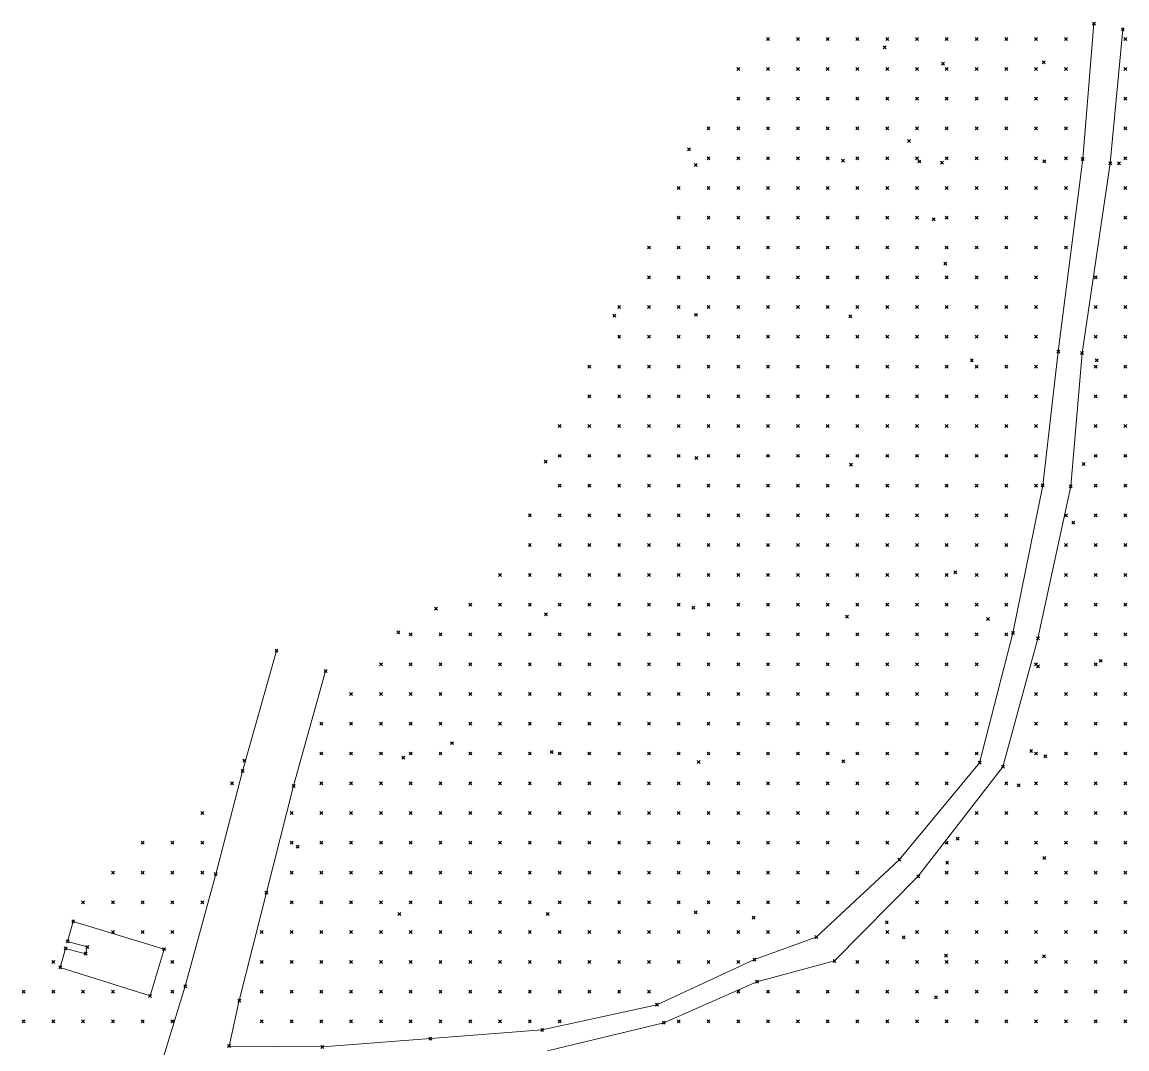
# Model space of a CAD drawing. Header units: metres. Extents: x 441556 to 446409, y 432338 to 461058.
# Drawn here: x 445969.8 to 446081.1, y 432660.7 to 432764.2 of the extents above; entities that cross this region are included whole.
import ezdxf

# ---------------------------------------------------------------- set-up
doc = ezdxf.new("R2010")
doc.units = ezdxf.units.M
doc.header["$MEASUREMENT"] = 0
doc.header["$PDMODE"] = 35
doc.header["$PDSIZE"] = 0.15
for name, color, linetype, lineweight in [('DTM-BRE-RevN_GRP_ CAROSABIL', 2, 'Continuous', 0), ('DTM-BRE-RevN_GRP_DRUM PAMANT', 2, 'Continuous', 0), ('DTM-BRE-RevN_GRP_Platforma betonata', 2, 'Continuous', 0), ('DTM-NOK-RevN_LIDAR_co_lidar', 91, 'Continuous', 0), ('DTM-NOK-RevN_RTK', 32, 'Continuous', 0)]:
    doc.layers.add(name, color=color, linetype=linetype, lineweight=lineweight)

msp = doc.modelspace()

# ---------------------------------------------------------------- linework, layer by layer
at = {"layer": 'DTM-BRE-RevN_GRP_ CAROSABIL'}
for p, q in [((445992.022, 432688.747, 318.449), (445995.445, 432700.873, 318.448)), ((445997.172, 432687.246, 318.4), (446000.386, 432698.816, 318.385)), ((445989.318, 432678.364, 318.424), (445992.022, 432688.747, 318.449)), ((445994.421, 432676.493, 318.346), (445997.172, 432687.246, 318.4)), ((445986.247, 432667.052, 318.338), (445989.318, 432678.364, 318.424)), ((445991.695, 432665.613, 318.322), (445994.421, 432676.493, 318.346)), ((445982.941, 432656.246, 318.231), (445986.247, 432667.052, 318.338)), ((445990.664, 432661.033, 318.303), (445991.695, 432665.613, 318.322))]:
    msp.add_line(p, q, dxfattribs=at)
at = {"layer": 'DTM-BRE-RevN_GRP_DRUM PAMANT'}
for p, q in [((446076.647, 432750.42, 318.805), (446077.782, 432764.066, 318.892)), ((446079.415, 432749.989, 318.893), (446080.688, 432763.482, 318.874)), ((446074.189, 432731.018, 318.731), (446076.647, 432750.42, 318.805)), ((446076.581, 432730.861, 318.753), (446079.415, 432749.989, 318.893)), ((446072.615, 432717.53, 318.763), (446074.189, 432731.018, 318.731)), ((446075.445, 432717.436, 318.836), (446076.581, 432730.861, 318.753)), ((446069.615, 432702.639, 318.649), (446072.615, 432717.53, 318.763)), ((446072.13, 432702.106, 318.732), (446075.445, 432717.436, 318.836)), ((446066.268, 432689.584, 318.622), (446069.615, 432702.639, 318.649)), ((446068.609, 432689.173, 318.666), (446072.13, 432702.106, 318.732)), ((446058.168, 432679.807, 318.745), (446066.268, 432689.584, 318.622)), ((446060.077, 432678.143, 318.791), (446068.609, 432689.173, 318.666)), ((446049.812, 432672.006, 318.877), (446058.168, 432679.807, 318.745)), ((446051.646, 432669.608, 318.944), (446060.077, 432678.143, 318.791)), ((446043.59, 432669.74, 318.876), (446049.812, 432672.006, 318.877)), ((446033.756, 432665.198, 318.797), (446043.59, 432669.74, 318.876)), ((446043.835, 432667.516, 318.907), (446051.646, 432669.608, 318.944)), ((446034.453, 432663.384, 318.832), (446043.835, 432667.516, 318.907)), ((446022.203, 432662.658, 318.651), (446033.756, 432665.198, 318.797)), ((446022.755, 432660.546, 318.659), (446034.453, 432663.384, 318.832)), ((446000.076, 432660.938, 318.417), (446010.943, 432661.775, 318.568)), ((446010.943, 432661.775, 318.568), (446022.203, 432662.658, 318.651)), ((445990.664, 432661.033, 318.303), (446000.076, 432660.938, 318.417))]:
    msp.add_line(p, q, dxfattribs=at)
at = {"layer": 'DTM-BRE-RevN_GRP_Platforma betonata'}
for p, q in [((445974.964, 432673.589, 318.003), (445974.397, 432671.579, 317.874)), ((445984.116, 432670.793, 318.117), (445974.964, 432673.589, 318.003)), ((445974.197, 432670.873, 317.857), (445973.657, 432668.958, 317.82)), ((445976.212, 432670.332, 317.925), (445974.197, 432670.873, 317.857)), ((445974.397, 432671.579, 317.874), (445976.384, 432671.015, 317.921)), ((445976.384, 432671.015, 317.921), (445976.212, 432670.332, 317.925)), ((445982.712, 432666.089, 317.946), (445984.116, 432670.793, 318.117)), ((445973.657, 432668.958, 317.82), (445982.712, 432666.089, 317.946))]:
    msp.add_line(p, q, dxfattribs=at)
at = {"layer": 'DTM-NOK-RevN_LIDAR_co_lidar'}
for p in [(446044.956, 432762.497, 318.673), (446047.955, 432762.497, 318.722), (446050.955, 432762.497, 318.776), (446053.954, 432762.497, 318.842), (446056.953, 432762.497, 318.808), (446059.953, 432762.497, 318.776), (446062.952, 432762.497, 318.742), (446065.952, 432762.497, 318.786), (446068.951, 432762.497, 318.866), (446071.95, 432762.497, 318.945), (446074.95, 432762.497, 319.049), (446080.948, 432762.497, 318.909), (446041.956, 432759.498, 318.688), (446044.956, 432759.498, 318.651), (446047.955, 432759.498, 318.675), (446050.955, 432759.498, 318.74), (446053.954, 432759.498, 318.791), (446056.953, 432759.498, 318.766), (446059.953, 432759.498, 318.767), (446062.952, 432759.498, 318.762), (446065.952, 432759.498, 318.782), (446068.951, 432759.498, 318.829), (446071.95, 432759.498, 318.874), (446074.95, 432759.498, 318.89), (446080.948, 432759.498, 318.835), (446041.956, 432756.498, 318.698), (446044.956, 432756.498, 318.729), (446047.955, 432756.498, 318.749), (446050.955, 432756.498, 318.746), (446053.954, 432756.498, 318.766), (446056.953, 432756.498, 318.707), (446059.953, 432756.498, 318.722), (446062.952, 432756.498, 318.736), (446065.952, 432756.498, 318.746), (446068.951, 432756.498, 318.763), (446071.95, 432756.498, 318.839), (446074.95, 432756.498, 318.812), (446080.948, 432756.498, 318.753), (446038.957, 432753.499, 318.802), (446041.956, 432753.499, 318.75), (446044.956, 432753.499, 318.791), (446047.955, 432753.499, 318.792), (446050.955, 432753.499, 318.782), (446053.954, 432753.499, 318.765), (446056.953, 432753.499, 318.782), (446059.953, 432753.499, 318.802), (446062.952, 432753.499, 318.785), (446065.952, 432753.499, 318.756), (446068.951, 432753.499, 318.691), (446071.95, 432753.499, 318.739), (446074.95, 432753.499, 318.744), (446080.948, 432753.499, 318.66), (446038.957, 432750.499, 318.871), (446041.956, 432750.499, 318.835), (446044.956, 432750.499, 318.827), (446047.955, 432750.499, 318.825), (446050.955, 432750.499, 318.856), (446053.954, 432750.499, 318.875), (446056.953, 432750.499, 318.887), (446059.953, 432750.499, 318.841), (446062.952, 432750.499, 318.844), (446065.952, 432750.499, 318.81), (446068.951, 432750.499, 318.698), (446071.95, 432750.499, 318.702), (446074.95, 432750.499, 318.588), (446080.948, 432750.499, 318.594), (446035.958, 432747.5, 318.847), (446038.957, 432747.5, 318.952), (446041.956, 432747.5, 318.966), (446044.956, 432747.5, 318.911), (446047.955, 432747.5, 318.894), (446050.955, 432747.5, 318.919), (446053.954, 432747.5, 318.89), (446056.953, 432747.5, 318.858), (446059.953, 432747.5, 318.852), (446062.952, 432747.5, 318.867), (446065.952, 432747.5, 318.814), (446068.951, 432747.5, 318.744), (446071.95, 432747.5, 318.66), (446074.95, 432747.5, 318.504), (446080.948, 432747.5, 318.569), (446035.958, 432744.501, 318.828), (446038.957, 432744.501, 318.897), (446041.956, 432744.501, 318.922), (446044.956, 432744.501, 318.909), (446047.955, 432744.501, 318.882), (446050.955, 432744.501, 318.892), (446053.954, 432744.501, 318.973), (446056.953, 432744.501, 318.911), (446059.953, 432744.501, 318.894), (446062.952, 432744.501, 318.844), (446065.952, 432744.501, 318.808), (446068.951, 432744.501, 318.756), (446071.95, 432744.501, 318.643), (446074.95, 432744.501, 318.499), (446080.948, 432744.501, 318.541), (446032.958, 432741.501, 318.805), (446035.958, 432741.501, 318.822), (446038.957, 432741.501, 318.857), (446041.956, 432741.501, 318.864), (446044.956, 432741.501, 318.878), (446047.955, 432741.501, 318.881), (446050.955, 432741.501, 318.904), (446053.954, 432741.501, 318.936), (446056.953, 432741.501, 318.961), (446059.953, 432741.501, 318.843), (446062.952, 432741.501, 318.792), (446065.952, 432741.501, 318.79), (446068.951, 432741.501, 318.659), (446071.95, 432741.501, 318.546), (446074.95, 432741.501, 318.346), (446080.948, 432741.501, 318.529), (446032.958, 432738.502, 318.823), (446035.958, 432738.502, 318.85), (446038.957, 432738.502, 318.821), (446041.956, 432738.502, 318.79), (446044.956, 432738.502, 318.82), (446047.955, 432738.502, 318.824), (446050.955, 432738.502, 318.864), (446053.954, 432738.502, 318.916), (446056.953, 432738.502, 319.008), (446059.953, 432738.502, 318.833), (446062.952, 432738.502, 318.795), (446065.952, 432738.502, 318.774), (446068.951, 432738.502, 318.61), (446071.95, 432738.502, 318.431), (446077.949, 432738.502, 318.378), (446080.948, 432738.502, 318.458), (446029.959, 432735.503, 318.704), (446032.958, 432735.503, 318.723), (446035.958, 432735.503, 318.728), (446038.957, 432735.503, 318.735), (446041.956, 432735.503, 318.725), (446044.956, 432735.503, 318.748), (446047.955, 432735.503, 318.731), (446050.955, 432735.503, 318.779), (446053.954, 432735.503, 318.852), (446056.953, 432735.503, 318.915), (446059.953, 432735.503, 318.853), (446062.952, 432735.503, 318.814), (446065.952, 432735.503, 318.823), (446068.951, 432735.503, 318.632), (446071.95, 432735.503, 318.531), (446077.949, 432735.503, 318.3), (446080.948, 432735.503, 318.523), (446029.959, 432732.503, 318.753), (446032.958, 432732.503, 318.731), (446035.958, 432732.503, 318.725), (446038.957, 432732.503, 318.721), (446041.956, 432732.503, 318.716), (446044.956, 432732.503, 318.721), (446047.955, 432732.503, 318.716), (446050.955, 432732.503, 318.721), (446053.954, 432732.503, 318.785), (446056.953, 432732.503, 318.84), (446059.953, 432732.503, 318.765), (446062.952, 432732.503, 318.762), (446065.952, 432732.503, 318.731), (446068.951, 432732.503, 318.555), (446071.95, 432732.503, 318.423), (446077.949, 432732.503, 318.336), (446080.948, 432732.503, 318.595), (446026.96, 432729.504, 318.709), (446029.959, 432729.504, 318.706), (446032.958, 432729.504, 318.739), (446035.958, 432729.504, 318.732), (446038.957, 432729.504, 318.742), (446041.956, 432729.504, 318.714), (446044.956, 432729.504, 318.722), (446047.955, 432729.504, 318.69), (446050.955, 432729.504, 318.731), (446053.954, 432729.504, 318.768), (446056.953, 432729.504, 318.725), (446059.953, 432729.504, 318.679), (446062.952, 432729.504, 318.633), (446065.952, 432729.504, 318.599), (446068.951, 432729.504, 318.485), (446071.95, 432729.504, 318.363), (446077.949, 432729.504, 318.408), (446080.948, 432729.504, 318.671), (446026.96, 432726.504, 318.686), (446029.959, 432726.504, 318.659), (446032.958, 432726.504, 318.665), (446035.958, 432726.504, 318.686), (446038.957, 432726.504, 318.725), (446041.956, 432726.504, 318.715), (446044.956, 432726.504, 318.716), (446047.955, 432726.504, 318.744), (446050.955, 432726.504, 318.769), (446053.954, 432726.504, 318.795), (446056.953, 432726.504, 318.729), (446059.953, 432726.504, 318.713), (446062.952, 432726.504, 318.66), (446065.952, 432726.504, 318.603), (446068.951, 432726.504, 318.503), (446071.95, 432726.504, 318.363), (446077.949, 432726.504, 318.483), (446080.948, 432726.504, 318.69), (446023.96, 432723.505, 318.653), (446026.96, 432723.505, 318.668), (446029.959, 432723.505, 318.64), (446032.958, 432723.505, 318.625), (446035.958, 432723.505, 318.662), (446038.957, 432723.505, 318.709), (446041.956, 432723.505, 318.756), (446044.956, 432723.505, 318.768), (446047.955, 432723.505, 318.749), (446050.955, 432723.505, 318.754), (446053.954, 432723.505, 318.799), (446056.953, 432723.505, 318.779), (446059.953, 432723.505, 318.727), (446062.952, 432723.505, 318.687), (446065.952, 432723.505, 318.579), (446068.951, 432723.505, 318.524), (446071.95, 432723.505, 318.429), (446077.949, 432723.505, 318.563), (446080.948, 432723.505, 318.673), (446023.96, 432720.506, 318.559), (446026.96, 432720.506, 318.604), (446029.959, 432720.506, 318.564), (446032.958, 432720.506, 318.576), (446035.958, 432720.506, 318.663), (446038.957, 432720.506, 318.717), (446041.956, 432720.506, 318.777), (446044.956, 432720.506, 318.8), (446047.955, 432720.506, 318.796), (446050.955, 432720.506, 318.787), (446053.954, 432720.506, 318.828), (446056.953, 432720.506, 318.744), (446059.953, 432720.506, 318.692), (446062.952, 432720.506, 318.698), (446065.952, 432720.506, 318.578), (446068.951, 432720.506, 318.512), (446071.95, 432720.506, 318.426), (446077.949, 432720.506, 318.626), (446080.948, 432720.506, 318.801), (446023.96, 432717.506, 318.456), (446026.96, 432717.506, 318.531), (446029.959, 432717.506, 318.582), (446032.958, 432717.506, 318.593), (446035.958, 432717.506, 318.684), (446038.957, 432717.506, 318.719), (446041.956, 432717.506, 318.764), (446044.956, 432717.506, 318.784), (446047.955, 432717.506, 318.828), (446050.955, 432717.506, 318.843), (446053.954, 432717.506, 318.853), (446056.953, 432717.506, 318.836), (446059.953, 432717.506, 318.758), (446062.952, 432717.506, 318.707), (446065.952, 432717.506, 318.632), (446068.951, 432717.506, 318.63), (446071.95, 432717.506, 318.562), (446077.949, 432717.506, 318.777), (446080.948, 432717.506, 318.922), (446020.961, 432714.507, 318.485), (446023.96, 432714.507, 318.501), (446026.96, 432714.507, 318.471), (446029.959, 432714.507, 318.583), (446032.958, 432714.507, 318.639), (446035.958, 432714.507, 318.704), (446038.957, 432714.507, 318.762), (446041.956, 432714.507, 318.773), (446044.956, 432714.507, 318.791), (446047.955, 432714.507, 318.814), (446050.955, 432714.507, 318.818), (446053.954, 432714.507, 318.807), (446056.953, 432714.507, 318.87), (446059.953, 432714.507, 318.87), (446062.952, 432714.507, 318.783), (446065.952, 432714.507, 318.76), (446068.951, 432714.507, 318.702), (446074.95, 432714.507, 318.597), (446077.949, 432714.507, 318.807), (446080.948, 432714.507, 318.812), (446020.961, 432711.507, 318.492), (446023.96, 432711.507, 318.462), (446026.96, 432711.507, 318.472), (446029.959, 432711.507, 318.563), (446032.958, 432711.507, 318.669), (446035.958, 432711.507, 318.747), (446038.957, 432711.507, 318.8), (446041.956, 432711.507, 318.811), (446044.956, 432711.507, 318.822), (446047.955, 432711.507, 318.845), (446050.955, 432711.507, 318.781), (446053.954, 432711.507, 318.779), (446056.953, 432711.507, 318.835), (446059.953, 432711.507, 318.9), (446062.952, 432711.507, 318.837), (446065.952, 432711.507, 318.799), (446068.951, 432711.507, 318.772), (446074.95, 432711.507, 318.761), (446077.949, 432711.507, 318.803), (446080.948, 432711.507, 318.629), (446017.961, 432708.508, 318.466), (446020.961, 432708.508, 318.469), (446023.96, 432708.508, 318.504), (446026.96, 432708.508, 318.575), (446029.959, 432708.508, 318.6), (446032.958, 432708.508, 318.683), (446035.958, 432708.508, 318.784), (446038.957, 432708.508, 318.84), (446041.956, 432708.508, 318.813), (446044.956, 432708.508, 318.803), (446047.955, 432708.508, 318.818), (446050.955, 432708.508, 318.794), (446053.954, 432708.508, 318.771), (446056.953, 432708.508, 318.862), (446059.953, 432708.508, 318.908), (446062.952, 432708.508, 318.883), (446065.952, 432708.508, 318.819), (446068.951, 432708.508, 318.73), (446074.95, 432708.508, 318.894), (446077.949, 432708.508, 318.897), (446080.948, 432708.508, 318.636), (446014.962, 432705.509, 318.424), (446017.961, 432705.509, 318.414), (446020.961, 432705.509, 318.443), (446023.96, 432705.509, 318.517), (446026.96, 432705.509, 318.591), (446029.959, 432705.509, 318.65), (446032.958, 432705.509, 318.677), (446035.958, 432705.509, 318.719), (446038.957, 432705.509, 318.753), (446041.956, 432705.509, 318.777), (446044.956, 432705.509, 318.803), (446047.955, 432705.509, 318.815), (446050.955, 432705.509, 318.788), (446053.954, 432705.509, 318.788), (446056.953, 432705.509, 318.835), (446059.953, 432705.509, 318.885), (446062.952, 432705.509, 318.879), (446065.952, 432705.509, 318.744), (446068.951, 432705.509, 318.722), (446074.95, 432705.509, 319.032), (446077.949, 432705.509, 319.182), (446080.948, 432705.509, 318.794), (446008.963, 432702.509, 318.558), (446011.963, 432702.509, 318.4), (446014.962, 432702.509, 318.35), (446017.961, 432702.509, 318.374), (446020.961, 432702.509, 318.414), (446023.96, 432702.509, 318.458), (446026.96, 432702.509, 318.563), (446029.959, 432702.509, 318.603), (446032.958, 432702.509, 318.613), (446035.958, 432702.509, 318.67), (446038.957, 432702.509, 318.69), (446041.956, 432702.509, 318.751), (446044.956, 432702.509, 318.808), (446047.955, 432702.509, 318.812), (446050.955, 432702.509, 318.771), (446053.954, 432702.509, 318.744), (446056.953, 432702.509, 318.792), (446059.953, 432702.509, 318.842), (446062.952, 432702.509, 318.872), (446065.952, 432702.509, 318.803), (446068.951, 432702.509, 318.779), (446074.95, 432702.509, 318.948), (446077.949, 432702.509, 319.25), (446080.948, 432702.509, 318.741), (446005.964, 432699.51, 318.586), (446008.963, 432699.51, 318.466), (446011.963, 432699.51, 318.369), (446014.962, 432699.51, 318.295), (446017.961, 432699.51, 318.325), (446020.961, 432699.51, 318.399), (446023.96, 432699.51, 318.498), (446026.96, 432699.51, 318.523), (446029.959, 432699.51, 318.55), (446032.958, 432699.51, 318.553), (446035.958, 432699.51, 318.607), (446038.957, 432699.51, 318.603), (446041.956, 432699.51, 318.67), (446044.956, 432699.51, 318.725), (446047.955, 432699.51, 318.752), (446050.955, 432699.51, 318.715), (446053.954, 432699.51, 318.728), (446056.953, 432699.51, 318.79), (446059.953, 432699.51, 318.806), (446062.952, 432699.51, 318.844), (446065.952, 432699.51, 318.766), (446071.95, 432699.51, 318.683), (446074.95, 432699.51, 319.077), (446077.949, 432699.51, 319.041), (446080.948, 432699.51, 318.528), (446002.964, 432696.511, 318.523), (446005.964, 432696.511, 318.522), (446008.963, 432696.511, 318.435), (446011.963, 432696.511, 318.389), (446014.962, 432696.511, 318.328), (446017.961, 432696.511, 318.358), (446020.961, 432696.511, 318.393), (446023.96, 432696.511, 318.46), (446026.96, 432696.511, 318.512), (446029.959, 432696.511, 318.509), (446032.958, 432696.511, 318.514), (446035.958, 432696.511, 318.543), (446038.957, 432696.511, 318.554), (446041.956, 432696.511, 318.582), (446044.956, 432696.511, 318.621), (446047.955, 432696.511, 318.594), (446050.955, 432696.511, 318.669), (446053.954, 432696.511, 318.683), (446056.953, 432696.511, 318.734), (446059.953, 432696.511, 318.78), (446062.952, 432696.511, 318.816), (446065.952, 432696.511, 318.717), (446071.95, 432696.511, 318.533), (446074.95, 432696.511, 318.558), (446077.949, 432696.511, 318.441), (446080.948, 432696.511, 318.407), (445999.965, 432693.511, 318.47), (446002.964, 432693.511, 318.589), (446005.964, 432693.511, 318.51), (446008.963, 432693.511, 318.393), (446011.963, 432693.511, 318.361), (446014.962, 432693.511, 318.354), (446017.961, 432693.511, 318.385), (446020.961, 432693.511, 318.45), (446023.96, 432693.511, 318.483), (446026.96, 432693.511, 318.499), (446029.959, 432693.511, 318.449), (446032.958, 432693.511, 318.469), (446035.958, 432693.511, 318.536), (446038.957, 432693.511, 318.645), (446041.956, 432693.511, 318.627), (446044.956, 432693.511, 318.55), (446047.955, 432693.511, 318.549), (446050.955, 432693.511, 318.557), (446053.954, 432693.511, 318.62), (446056.953, 432693.511, 318.667), (446059.953, 432693.511, 318.806), (446062.952, 432693.511, 318.859), (446065.952, 432693.511, 318.742), (446071.95, 432693.511, 318.471), (446074.95, 432693.511, 318.388), (446077.949, 432693.511, 318.377), (446080.948, 432693.511, 318.427), (445999.965, 432690.512, 318.442), (446002.964, 432690.512, 318.535), (446005.964, 432690.512, 318.404), (446008.963, 432690.512, 318.346), (446011.963, 432690.512, 318.335), (446014.962, 432690.512, 318.398), (446017.961, 432690.512, 318.449), (446020.961, 432690.512, 318.458), (446023.96, 432690.512, 318.489), (446026.96, 432690.512, 318.49), (446029.959, 432690.512, 318.519), (446032.958, 432690.512, 318.511), (446035.958, 432690.512, 318.528), (446038.957, 432690.512, 318.638), (446041.956, 432690.512, 318.626), (446044.956, 432690.512, 318.58), (446047.955, 432690.512, 318.585), (446050.955, 432690.512, 318.583), (446053.954, 432690.512, 318.595), (446056.953, 432690.512, 318.671), (446059.953, 432690.512, 318.753), (446062.952, 432690.512, 318.769), (446065.952, 432690.512, 318.78), (446071.95, 432690.512, 318.488), (446074.95, 432690.512, 318.436), (446077.949, 432690.512, 318.458), (446080.948, 432690.512, 318.51), (445990.967, 432687.512, 318.531), (445999.965, 432687.512, 318.484), (446002.964, 432687.512, 318.559), (446005.964, 432687.512, 318.402), (446008.963, 432687.512, 318.346), (446011.963, 432687.512, 318.304), (446014.962, 432687.512, 318.351), (446017.961, 432687.512, 318.426), (446020.961, 432687.512, 318.447), (446023.96, 432687.512, 318.46), (446026.96, 432687.512, 318.486), (446029.959, 432687.512, 318.498), (446032.958, 432687.512, 318.512), (446035.958, 432687.512, 318.529), (446038.957, 432687.512, 318.659), (446041.956, 432687.512, 318.669), (446044.956, 432687.512, 318.607), (446047.955, 432687.512, 318.605), (446050.955, 432687.512, 318.654), (446053.954, 432687.512, 318.673), (446056.953, 432687.512, 318.754), (446059.953, 432687.512, 318.74), (446062.952, 432687.512, 318.796), (446068.951, 432687.512, 318.769), (446071.95, 432687.512, 318.635), (446074.95, 432687.512, 318.55), (446077.949, 432687.512, 318.558), (446080.948, 432687.512, 318.687), (445987.968, 432684.513, 318.431), (445996.966, 432684.513, 318.459), (445999.965, 432684.513, 318.452), (446002.964, 432684.513, 318.506), (446005.964, 432684.513, 318.424), (446008.963, 432684.513, 318.376), (446011.963, 432684.513, 318.366), (446014.962, 432684.513, 318.371), (446017.961, 432684.513, 318.406), (446020.961, 432684.513, 318.411), (446023.96, 432684.513, 318.43), (446026.96, 432684.513, 318.475), (446029.959, 432684.513, 318.51), (446032.958, 432684.513, 318.518), (446035.958, 432684.513, 318.576), (446038.957, 432684.513, 318.665), (446041.956, 432684.513, 318.677), (446044.956, 432684.513, 318.675), (446047.955, 432684.513, 318.738), (446050.955, 432684.513, 318.742), (446053.954, 432684.513, 318.702), (446056.953, 432684.513, 318.812), (446059.953, 432684.513, 318.92), (446065.952, 432684.513, 318.766), (446068.951, 432684.513, 318.766), (446071.95, 432684.513, 318.782), (446074.95, 432684.513, 318.724), (446077.949, 432684.513, 318.645), (446080.948, 432684.513, 318.796), (445981.969, 432681.514, 318.355), (445984.968, 432681.514, 318.391), (445987.968, 432681.514, 318.452), (445996.966, 432681.514, 318.445), (445999.965, 432681.514, 318.484), (446002.964, 432681.514, 318.532), (446005.964, 432681.514, 318.47), (446008.963, 432681.514, 318.416), (446011.963, 432681.514, 318.436), (446014.962, 432681.514, 318.39), (446017.961, 432681.514, 318.417), (446020.961, 432681.514, 318.443), (446023.96, 432681.514, 318.435), (446026.96, 432681.514, 318.482), (446029.959, 432681.514, 318.53), (446032.958, 432681.514, 318.56), (446035.958, 432681.514, 318.653), (446038.957, 432681.514, 318.703), (446041.956, 432681.514, 318.731), (446044.956, 432681.514, 318.755), (446047.955, 432681.514, 318.787), (446050.955, 432681.514, 318.783), (446053.954, 432681.514, 318.748), (446056.953, 432681.514, 318.862), (446062.952, 432681.514, 318.8), (446065.952, 432681.514, 318.789), (446068.951, 432681.514, 318.822), (446071.95, 432681.514, 318.784), (446074.95, 432681.514, 318.709), (446077.949, 432681.514, 318.673), (446080.948, 432681.514, 318.672), (445978.969, 432678.514, 318.355), (445981.969, 432678.514, 318.394), (445984.968, 432678.514, 318.405), (445987.968, 432678.514, 318.465), (445996.966, 432678.514, 318.442), (445999.965, 432678.514, 318.544), (446002.964, 432678.514, 318.604), (446005.964, 432678.514, 318.54), (446008.963, 432678.514, 318.449), (446011.963, 432678.514, 318.466), (446014.962, 432678.514, 318.453), (446017.961, 432678.514, 318.439), (446020.961, 432678.514, 318.446), (446023.96, 432678.514, 318.489), (446026.96, 432678.514, 318.544), (446029.959, 432678.514, 318.585), (446032.958, 432678.514, 318.646), (446035.958, 432678.514, 318.747), (446038.957, 432678.514, 318.829), (446041.956, 432678.514, 318.86), (446044.956, 432678.514, 318.871), (446047.955, 432678.514, 318.866), (446050.955, 432678.514, 318.898), (446053.954, 432678.514, 318.891), (446062.952, 432678.514, 319.022), (446065.952, 432678.514, 318.847), (446068.951, 432678.514, 318.808), (446071.95, 432678.514, 318.82), (446074.95, 432678.514, 318.769), (446077.949, 432678.514, 318.76), (446080.948, 432678.514, 318.755), (445975.97, 432675.515, 318.28), (445978.969, 432675.515, 318.38), (445981.969, 432675.515, 318.393), (445984.968, 432675.515, 318.412), (445987.968, 432675.515, 318.479), (445996.966, 432675.515, 318.453), (445999.965, 432675.515, 318.557), (446002.964, 432675.515, 318.578), (446005.964, 432675.515, 318.537), (446008.963, 432675.515, 318.539), (446011.963, 432675.515, 318.52), (446014.962, 432675.515, 318.507), (446017.961, 432675.515, 318.504), (446020.961, 432675.515, 318.493), (446023.96, 432675.515, 318.528), (446026.96, 432675.515, 318.575), (446029.959, 432675.515, 318.64), (446032.958, 432675.515, 318.764), (446035.958, 432675.515, 318.891), (446038.957, 432675.515, 318.948), (446041.956, 432675.515, 319), (446044.956, 432675.515, 318.944), (446047.955, 432675.515, 318.935), (446050.955, 432675.515, 318.933), (446059.953, 432675.515, 318.965), (446062.952, 432675.515, 319.138), (446065.952, 432675.515, 318.744), (446068.951, 432675.515, 318.739), (446071.95, 432675.515, 318.856), (446074.95, 432675.515, 318.868), (446077.949, 432675.515, 318.848), (446080.948, 432675.515, 318.825), (445978.969, 432672.515, 318.323), (445981.969, 432672.515, 318.331), (445984.968, 432672.515, 318.379), (445993.966, 432672.515, 318.436), (445996.966, 432672.515, 318.491), (445999.965, 432672.515, 318.662), (446002.964, 432672.515, 318.625), (446005.964, 432672.515, 318.589), (446008.963, 432672.515, 318.569), (446011.963, 432672.515, 318.53), (446014.962, 432672.515, 318.566), (446017.961, 432672.515, 318.577), (446020.961, 432672.515, 318.622), (446023.96, 432672.515, 318.669), (446026.96, 432672.515, 318.708), (446029.959, 432672.515, 318.747), (446032.958, 432672.515, 318.91), (446035.958, 432672.515, 319.012), (446038.957, 432672.515, 319.08), (446041.956, 432672.515, 319.058), (446044.956, 432672.515, 319.011), (446047.955, 432672.515, 318.983), (446056.953, 432672.515, 318.725), (446059.953, 432672.515, 319.102), (446062.952, 432672.515, 318.867), (446065.952, 432672.515, 318.646), (446068.951, 432672.515, 318.781), (446071.95, 432672.515, 318.919), (446074.95, 432672.515, 318.977), (446077.949, 432672.515, 318.959), (446080.948, 432672.515, 318.997), (445972.971, 432669.516, 318.058), (445984.968, 432669.516, 318.414), (445993.966, 432669.516, 318.441), (445996.966, 432669.516, 318.552), (445999.965, 432669.516, 318.597), (446002.964, 432669.516, 318.563), (446005.964, 432669.516, 318.566), (446008.963, 432669.516, 318.547), (446011.963, 432669.516, 318.583), (446014.962, 432669.516, 318.71), (446017.961, 432669.516, 318.757), (446020.961, 432669.516, 318.843), (446023.96, 432669.516, 318.879), (446026.96, 432669.516, 318.868), (446029.959, 432669.516, 318.951), (446032.958, 432669.516, 319.05), (446035.958, 432669.516, 319.071), (446038.957, 432669.516, 319.084), (446041.956, 432669.516, 319.074), (446053.954, 432669.516, 318.882), (446056.953, 432669.516, 318.755), (446059.953, 432669.516, 318.854), (446062.952, 432669.516, 319.001), (446065.952, 432669.516, 318.738), (446068.951, 432669.516, 318.889), (446071.95, 432669.516, 319.042), (446074.95, 432669.516, 319.09), (446077.949, 432669.516, 319.119), (446080.948, 432669.516, 319.177), (445969.971, 432666.517, 318.052), (445972.971, 432666.517, 318.119), (445975.97, 432666.517, 318.106), (445978.969, 432666.517, 318.136), (445984.968, 432666.517, 318.336), (445993.966, 432666.517, 318.416), (445996.966, 432666.517, 318.53), (445999.965, 432666.517, 318.507), (446002.964, 432666.517, 318.547), (446005.964, 432666.517, 318.635), (446008.963, 432666.517, 318.605), (446011.963, 432666.517, 318.659), (446014.962, 432666.517, 318.815), (446017.961, 432666.517, 318.918), (446020.961, 432666.517, 318.919), (446023.96, 432666.517, 318.902), (446026.96, 432666.517, 318.929), (446029.959, 432666.517, 318.963), (446032.958, 432666.517, 319.003), (446041.956, 432666.517, 319.198), (446044.956, 432666.517, 319.249), (446047.955, 432666.517, 319.164), (446050.955, 432666.517, 319.201), (446053.954, 432666.517, 319.292), (446056.953, 432666.517, 319.099), (446059.953, 432666.517, 318.853), (446062.952, 432666.517, 319.058), (446065.952, 432666.517, 318.93), (446068.951, 432666.517, 318.947), (446071.95, 432666.517, 319.167), (446074.95, 432666.517, 319.222), (446077.949, 432666.517, 319.249), (446080.948, 432666.517, 319.312), (445969.971, 432663.517, 318.06), (445972.971, 432663.517, 318.121), (445975.97, 432663.517, 318.127), (445978.969, 432663.517, 318.092), (445981.969, 432663.517, 318.167), (445984.968, 432663.517, 318.323), (445993.966, 432663.517, 318.374), (445996.966, 432663.517, 318.434), (445999.965, 432663.517, 318.454), (446002.964, 432663.517, 318.597), (446005.964, 432663.517, 318.612), (446008.963, 432663.517, 318.613), (446011.963, 432663.517, 318.613), (446014.962, 432663.517, 318.668), (446017.961, 432663.517, 318.784), (446020.961, 432663.517, 318.836), (446023.96, 432663.517, 318.904), (446035.958, 432663.517, 319.297), (446038.957, 432663.517, 319.38), (446041.956, 432663.517, 319.671), (446044.956, 432663.517, 319.849), (446047.955, 432663.517, 320), (446050.955, 432663.517, 320.167), (446053.954, 432663.517, 320.246), (446056.953, 432663.517, 320.121), (446059.953, 432663.517, 319.408), (446062.952, 432663.517, 319.18), (446065.952, 432663.517, 319.129), (446068.951, 432663.517, 319.156), (446071.95, 432663.517, 319.254), (446074.95, 432663.517, 319.327), (446077.949, 432663.517, 319.374), (446080.948, 432663.517, 319.459)]:
    msp.add_point(p, dxfattribs=at)
at = {"layer": 'DTM-NOK-RevN_RTK'}
for p in [(446077.782, 432764.066, 318.892), (446080.688, 432763.482, 318.874), (446056.69, 432761.671, 318.894), (446062.578, 432760.032, 318.778), (446072.725, 432760.171, 318.887), (446059.155, 432752.244, 318.874), (446036.998, 432751.403, 318.797), (446037.677, 432749.816, 318.926), (446052.498, 432750.265, 318.9), (446060.185, 432750.167, 318.704), (446062.463, 432750.05, 318.831), (446072.776, 432750.174, 318.694), (446076.647, 432750.42, 318.805), (446079.415, 432749.989, 318.893), (446080.288, 432749.989, 318.849), (446061.629, 432744.349, 318.896), (446062.816, 432739.887, 318.76), (446029.47, 432734.617, 318.705), (446037.682, 432734.716, 318.715), (446053.248, 432734.552, 318.764), (446074.189, 432731.018, 318.731), (446076.581, 432730.861, 318.753), (446065.48, 432730.118, 318.842), (446078.05, 432730.14, 318.89), (446022.555, 432719.926, 318.492), (446037.735, 432720.287, 318.735), (446053.304, 432719.616, 318.82), (446076.74, 432719.683, 318.817), (446072.615, 432717.53, 318.763), (446075.445, 432717.436, 318.836), (446075.688, 432713.783, 318.663), (446063.805, 432708.764, 318.863), (446011.509, 432705.111, 318.444), (446037.438, 432705.193, 318.74), (446022.574, 432704.547, 318.511), (446052.908, 432704.296, 318.782), (446067.106, 432704.061, 318.708), (446007.728, 432702.708, 318.643), (446069.615, 432702.639, 318.649), (446072.13, 432702.106, 318.732), (445995.445, 432700.873, 318.448), (446078.447, 432699.85, 318.499), (446000.386, 432698.816, 318.385), (446072.139, 432699.292, 318.742), (446013.123, 432691.552, 318.489), (446023.154, 432690.662, 318.443), (446071.455, 432690.771, 318.532), (445992.209, 432689.803, 318.485), (446008.22, 432690.092, 318.364), (446037.957, 432689.666, 318.609), (446052.536, 432689.736, 318.636), (446066.268, 432689.584, 318.622), (446072.892, 432690.223, 318.497), (445992.022, 432688.747, 318.449), (446068.609, 432689.173, 318.666), (445997.172, 432687.246, 318.4), (446070.201, 432687.296, 318.701), (446064.046, 432681.922, 318.912), (445997.563, 432681.117, 318.741), (446058.168, 432679.807, 318.745), (446062.994, 432679.504, 318.766), (446072.771, 432679.971, 318.785), (445989.318, 432678.364, 318.424), (446060.077, 432678.143, 318.791), (445994.421, 432676.493, 318.346), (446007.829, 432674.325, 318.531), (446022.751, 432674.334, 318.532), (446037.659, 432674.493, 318.965), (446043.49, 432673.983, 318.902), (445974.964, 432673.589, 318.003), (446056.918, 432673.507, 319.062), (445974.397, 432671.579, 317.874), (446049.812, 432672.006, 318.877), (446058.605, 432671.972, 318.865), (445974.197, 432670.873, 317.857), (445976.384, 432671.015, 317.921), (445984.116, 432670.793, 318.117), (445976.212, 432670.332, 317.925), (446043.59, 432669.74, 318.876), (446051.646, 432669.608, 318.944), (446062.87, 432670.148, 318.972), (446072.75, 432670.086, 319.024), (445973.657, 432668.958, 317.82), (446043.835, 432667.516, 318.907), (445982.712, 432666.089, 317.946), (445986.247, 432667.052, 318.338), (445991.695, 432665.613, 318.322), (446033.756, 432665.198, 318.797), (446061.86, 432665.95, 319.305), (446022.203, 432662.658, 318.651), (446034.453, 432663.384, 318.832), (446010.943, 432661.775, 318.568), (445990.664, 432661.033, 318.303), (446000.076, 432660.938, 318.417)]:
    msp.add_point(p, dxfattribs=at)

doc.saveas('drawing.dxf')
